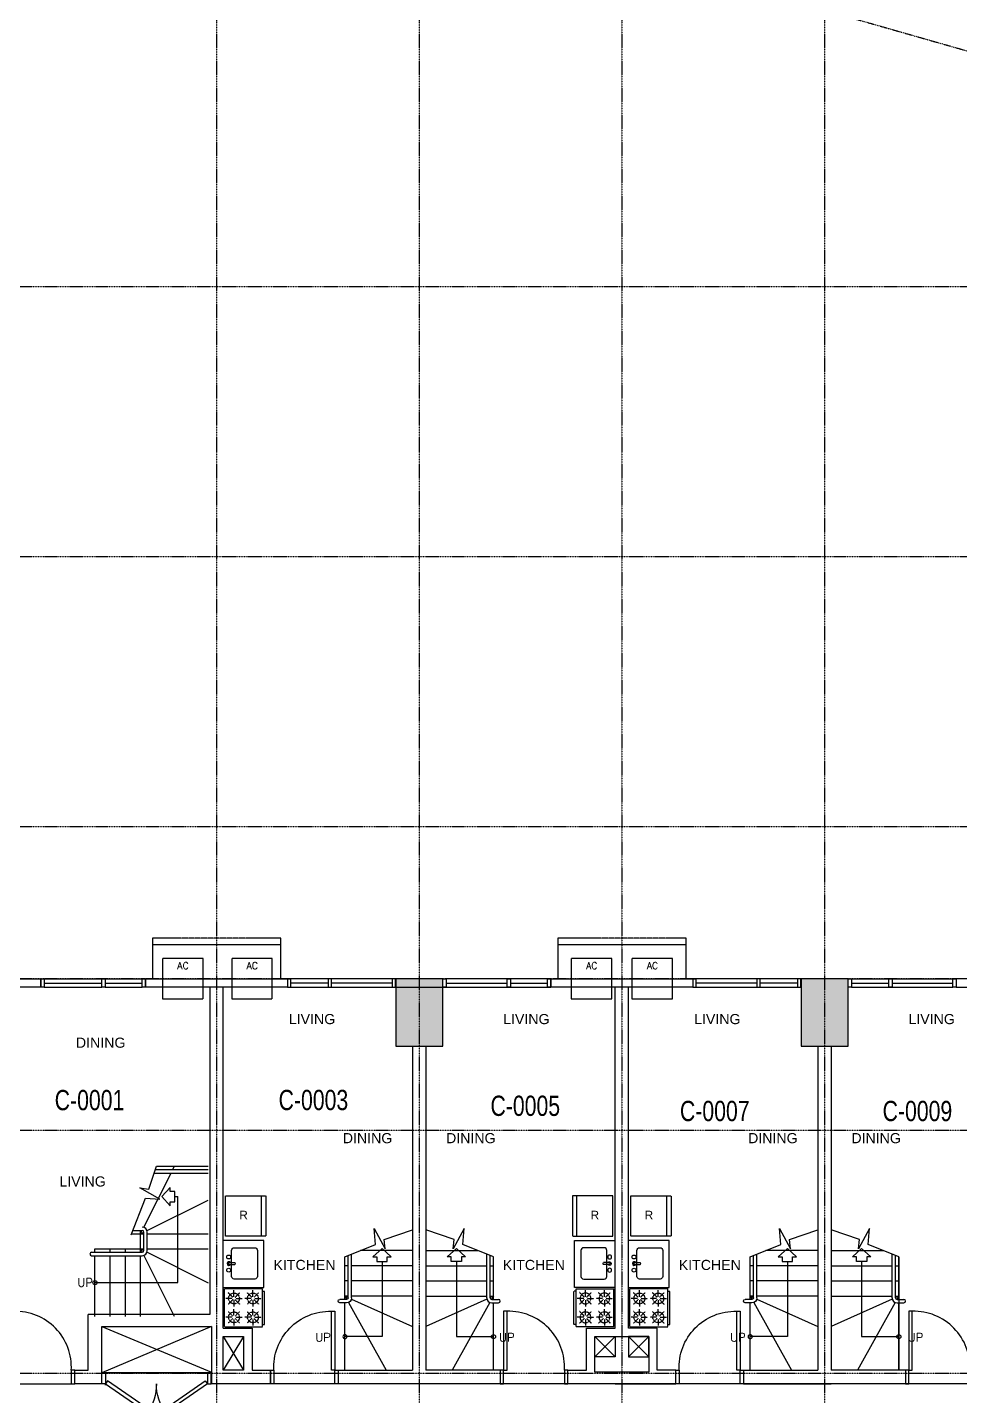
# Model space of a CAD drawing. Header units: inches. Extents: x -189245 to 740841, y -215444 to 469401.
# Drawn here: x 314264 to 328064, y -115406 to -95136 of the extents above; entities that cross this region are included whole.
import ezdxf

# ---------------------------------------------------------------- set-up
doc = ezdxf.new("R2010")
doc.units = ezdxf.units.IN
doc.header["$LTSCALE"] = 10
doc.header["$MEASUREMENT"] = 0
for name, pattern in [('GRID NORMAL$0$GRID BASEMENT$0$GRID GROUND$0$GRID$0$$0$PHANTOM', [2.5, 1.25, -0.25, 0.25, -0.25, 0.25, -0.25]), ('HIDDEN', [0.375, 0.25, -0.125]), ('HIDDEN2', [0.1875, 0.125, -0.0625])]:
    doc.linetypes.add(name, pattern=pattern)
for name, color, linetype in [('1', 1, 'Continuous'), ('2', 2, 'Continuous'), ('3', 252, 'Continuous'), ('A-CMU WALL', 4, 'Continuous'), ('A-DOOR', 1, 'Continuous'), ('A-EQUIPMENT', 2, 'Continuous'), ('A-EQUIPTMENT', 1, 'Continuous'), ('A-FIXTURE', 2, 'Continuous'), ('A-GRID', 8, 'Continuous'), ('A-RAILING', 2, 'Continuous'), ('A-STAIR', 1, 'Continuous'), ('A-TEXT', 3, 'Continuous'), ('A-UNIT NUMBER', 2, 'Continuous'), ('A-WINDOW', 2, 'Continuous'), ('BEAM-BODY PLANS', 150, 'HIDDEN2'), ('COLUMN', 6, 'Continuous'), ('HATCH TSG', 9, 'Continuous'), ('TEXT', 3, 'Continuous'), ('TSG- DIM_PIPE CHASE', 1, 'Continuous'), ('TSG- plaster', 4, 'Continuous'), ('TSG- PRE CAST', 4, 'Continuous'), ('TSG-DIM_WINDWS', 1, 'Continuous')]:
    doc.layers.add(name, color=color, linetype=linetype)
doc.styles.add('ARIAL', font='ARIAL.TTF', dxfattribs={"width": 0.75})
doc.styles.add('PRSP_Simplex', font='simplex.shx')

# ---------------------------------------------------------------- blocks, each defined once
blk = doc.blocks.new('x')
at = {"layer": 'A-STAIR', "linetype": 'ByBlock'}
for p, q in [((-300, 300), (0, 0)), ((0, 300), (-300, 0))]:
    blk.add_line(p, q, dxfattribs=at)
blk.add_lwpolyline([(-300, 300), (0, 300), (0, 0), (-300, 0)], close=True, dxfattribs=at)
blk = doc.blocks.new('grid')
at = {"layer": 'A-GRID', "linetype": 'GRID NORMAL$0$GRID BASEMENT$0$GRID GROUND$0$GRID$0$$0$PHANTOM'}
for p, q in [((-74858.8, -228688.5), (-74858.8, -289256.3)), ((-71858.8, -228688.5), (-71858.8, -289256.3)), ((-68858.8, -228688.5), (-68858.8, -289256.3)), ((-65858.8, -228688.5), (-65858.8, -289256.3)), ((-33688.1, -244786.6), (-100703.6, -244786.6)), ((-33688.1, -248786.6), (-100703.6, -248786.6)), ((-33688.1, -252786.6), (-100703.5, -252786.6)), ((-33688.1, -255036.6), (-100703.5, -255036.6)), ((-33688.1, -257286.6), (-100703.5, -257286.6)), ((-33688.1, -260886.6), (-100703.6, -260886.6))]:
    blk.add_line(p, q, dxfattribs=at)
blk = doc.blocks.new('door900')
at = {"layer": '2'}
for points in [[(50, 175), (100, 175), (100, 1050), (50, 1050)], [(50, 175), (0, 175), (0, -25), (50, -25)], [(1000, 175), (950, 175), (950, -25), (1000, -25)]]:
    blk.add_lwpolyline(points, close=True, dxfattribs=at)
at = {"layer": 'A-DOOR'}
blk.add_arc((121, 220), 831, 356.918, 91.4213, dxfattribs=at)
blk = doc.blocks.new('telephone door')
at = {"layer": 'A-DOOR', "color": 2}
for p, q in [((50, -15), (0, -15)), ((50, -15), (0, -15)), ((0, -165), (50, -165)), ((0, -165), (50, -165)), ((50, -165), (50, -15)), ((50, -165), (50, -15)), ((1425, -15), (1475, -15)), ((1425, -165), (1425, -15)), ((1425, -15), (1475, -15)), ((1475, -165), (1425, -165)), ((1475, -165), (1425, -165)), ((1475, -15), (1475, -165))]:
    blk.add_line(p, q, dxfattribs=at)
at = {"layer": 'A-DOOR'}
for p, q in [((1425, -165), (1425, -15)), ((1475, -15), (1475, -165))]:
    blk.add_line(p, q, dxfattribs=at)
at = {"layer": 'A-DOOR', "color": 2}
for points in [[(615, 377), (643, 336), (79, -56), (50, -15)], [(860, 377), (832, 336), (1396, -56), (1425, -15)]]:
    blk.add_lwpolyline(points, close=True, dxfattribs=at)
at = {"layer": 'A-DOOR'}
for centre, start, end in [((50, -15), 0, 34.8007), ((1425, -15), 145.1993, 180)]:
    blk.add_arc(centre, 688, start, end, dxfattribs=at)
blk = doc.blocks.new('A$C43B13249')
at = {"layer": 'A-RAILING', "color": 2}
for p, q in [((900, 1075), (900, 1723)), ((950, 1075), (950, 1703)), ((975, 1050), (1075, 1050)), ((975, 1000), (1075, 1000))]:
    blk.add_line(p, q, dxfattribs=at)
for centre, radius, start, end in [((975, 1075), 75, 180, 270), ((975, 1075), 25, 180, 270), ((1075, 1025), 25, 270, 90)]:
    blk.add_arc(centre, radius, start, end, dxfattribs=at)
at = {"layer": 'A-STAIR'}
for p, q in [((0, 1775), (768, 1775)), ((1000, 1050), (1000, 1683)), ((0, 1550), (900, 1550)), ((950, 1550), (1000, 1550)), ((0, 1325), (900, 1325)), ((950, 1325), (1000, 1325)), ((0, 1100), (900, 1100)), ((902, 1056), (0, 650)), ((1000, 1100), (950, 1078)), ((950, 1100), (1000, 1100)), ((1000, 1100), (972, 1050)), ((947, 1005), (389, 0)), ((1000, 0), (1000, 1000))]:
    blk.add_line(p, q, dxfattribs=at)
at = {"layer": 'A-STAIR', "color": 2}
blk.add_lwpolyline([(1000, 1683), (545, 1864), (565, 2102), (403, 1802), (420, 1936), (0, 2079)], dxfattribs=at)
blk.add_lwpolyline([(313, 1679), (450, 1803), (586, 1679), (528, 1679), (528, 1610), (372, 1610), (372, 1679)], close=True, dxfattribs=at)
at = {"layer": 'A-STAIR'}
blk.add_lwpolyline([(450, 1610), (450, 500), (1000, 500)], dxfattribs=at)
at = {"layer": 'A-STAIR', "color": 2}
blk.add_circle((1000, 500), 30, dxfattribs=at)
blk = doc.blocks.new('REF')
at = {"color": 1, "linetype": 'HIDDEN2'}
blk.add_line((-300, 535), (300, 535), dxfattribs=at)
blk.add_lwpolyline([(-300, 0), (300, 0), (300, 600), (-300, 600)], close=True, dxfattribs=at)
blk = doc.blocks.new('RANGE2')
at = {"layer": 'A-FIXTURE', "color": 1, "linetype": 'HIDDEN2'}
for p, q in [((-280, 0), (280, 0)), ((-280, 0), (-280, -560)), ((280, -560), (280, 0)), ((-166, -140), (-262, -140)), ((-158, -122), (-227, -53)), ((-158, -158), (-227, -227)), ((-140, -114), (-140, -18)), ((-140, -166), (-140, -262)), ((-122, -122), (-53, -53)), ((-122, -158), (-53, -227)), ((-114, -140), (-18, -140)), ((114, -140), (18, -140)), ((122, -122), (53, -53)), ((122, -158), (53, -227)), ((140, -114), (140, -18)), ((140, -166), (140, -262)), ((158, -122), (227, -53)), ((158, -158), (227, -227)), ((166, -140), (262, -140)), ((-158, -402), (-227, -333)), ((-140, -394), (-140, -298)), ((-122, -402), (-53, -333)), ((122, -402), (53, -333)), ((140, -394), (140, -298)), ((158, -402), (227, -333)), ((-280, -560), (280, -560)), ((-166, -420), (-262, -420)), ((-246, -560), (-246, -590)), ((-246, -590), (246, -590)), ((-158, -438), (-227, -507)), ((-140, -446), (-140, -542)), ((-122, -438), (-53, -507)), ((-114, -420), (-18, -420)), ((114, -420), (18, -420)), ((122, -438), (53, -507)), ((140, -446), (140, -542)), ((158, -438), (227, -507)), ((166, -420), (262, -420)), ((246, -560), (246, -590))]:
    blk.add_line(p, q, dxfattribs=at)
for centre in [(-140, -140), (140, -140), (-140, -420), (140, -420)]:
    blk.add_circle(centre, 80, dxfattribs=at)
blk = doc.blocks.new('SINK3')
at = {"layer": 'A-FIXTURE', "color": 2, "linetype": 'Continuous'}
for p, q in [((421, 17), (335, 17)), ((421, -12), (335, -12))]:
    blk.add_line(p, q, dxfattribs=at)
blk.add_lwpolyline([(40, 232), (342, 232, -0.414214), (382, 192), (382, -192, -0.414214), (342, -232), (40, -232, -0.414214), (0, -192), (0, 192, -0.414214)], format="xyb", close=True, dxfattribs=at)
at = {"layer": 'A-FIXTURE', "color": 2, "linetype": 'ByBlock'}
for centre in [(425, 100), (425, -95)]:
    blk.add_circle(centre, 28.8, dxfattribs=at)
at = {"layer": 'A-FIXTURE', "color": 2, "linetype": 'Continuous'}
for centre, radius, start, end in [((342, 3), 15.7, 115.7914, 244.2086), ((421, 3), 27.3, 211.2757, 148.7243), ((414, 3), 15.7, 295.7914, 64.2086)]:
    blk.add_arc(centre, radius, start, end, dxfattribs=at)
blk = doc.blocks.new('A$C5637576F')
at = {"layer": 'A-FIXTURE'}
blk.add_lwpolyline([(0, 600), (600, 600), (600, 1300), (0, 1300)], dxfattribs=at)
at = {"layer": 'A-FIXTURE', "extrusion": (-1.97215e-31, -2.87222e-43, -1), "zscale": -1, "rotation": 90}
blk.add_blockref('REF', (-31, 1661), dxfattribs=at)
at = {"layer": 'A-FIXTURE', "extrusion": (6.16298e-32, -1.81217e-47, -1), "xscale": -1, "zscale": -0.9999999999999999, "rotation": 180}
blk.add_blockref('SINK3', (-505, 959), dxfattribs=at)
at = {"layer": 'A-FIXTURE', "linetype": 'HIDDEN2', "extrusion": (1.97215e-31, -8.75812e-47, -1), "xscale": -1, "zscale": -1, "rotation": 270}
blk.add_blockref('RANGE2', (-19, 300), dxfattribs=at)
at = {"layer": 'A-TEXT', "insert": (363, 1739), "char_height": 125, "width": 5794.76, "attachment_point": 3}
blk.add_mtext('{\\fArial|b0|i0|c0|p34;R}', dxfattribs=at)

msp = doc.modelspace()

# ---------------------------------------------------------------- hatches: boundary and pattern name
at = {"layer": 'COLUMN', "linetype": 'Continuous'}
for points in [[(319716.38381, -110230.85693), (320416.38381, -110230.85693), (320416.38381, -109230.85693), (319716.38381, -109230.85693)], [(325716.38381, -110230.85693), (326416.38381, -110230.85693), (326416.38381, -109230.85693), (325716.38381, -109230.85693)]]:
    msp.add_hatch(color=254, dxfattribs=at).paths.add_polyline_path(points)

# ---------------------------------------------------------------- linework, layer by layer
at = {"layer": '1', "linetype": 'ByBlock'}
msp.add_lwpolyline([(315799.55517, -113022.94656), (316010.80088, -112479.29701), (316226.16968, -112492.97937), (315928.54789, -112327.64682), (316061.89625, -112346.54081), (316174.73535, -112007.90887)], dxfattribs=at)
at = {"layer": '3', "color": 251, "linetype": 'GRID NORMAL$0$GRID BASEMENT$0$GRID GROUND$0$GRID$0$$0$PHANTOM', "flags": 128}
msp.add_lwpolyline([(352371.55939, -102410.09833), (351907.57657, -111087.70283), (352289.23542, -123191.68716), (353264.45, -131262.98547), (298600.66526, -144611.52615), (297343.53117, -137766.00105), (296388.45816, -130468.23184), (295808.09231, -123131.14962), (295604.50917, -115793.97346), (295780.69383, -108466.09117), (296335.27965, -101137.04385), (297262.93139, -93855.89956), (298496.71244, -87006.12698), (352390.51377, -102402.90191)], dxfattribs=at)
at = {"layer": 'A-CMU WALL', "color": 1}
for p, q in [((315364.19965, -114380.85693), (316989.19965, -115060.37124)), ((316989.19965, -114380.85693), (315364.22685, -115069.02088))]:
    msp.add_line(p, q, dxfattribs=at)
at = {"layer": 'A-DOOR', "color": 2}
for p, q in [((314964.19965, -115030.85693), (314914.19965, -115030.85693)), ((314914.19965, -115030.85693), (314914.19965, -115230.85693)), ((314964.19965, -115230.85693), (314964.19965, -115030.85693)), ((314914.19965, -115230.85693), (314964.19965, -115230.85693))]:
    msp.add_line(p, q, dxfattribs=at)
at = {"layer": 'A-DOOR'}
for p, q in [((314014.19965, -115230.85693), (314914.19965, -115230.85693)), ((315414.19965, -115230.85693), (315414.41954, -115249.40309))]:
    msp.add_line(p, q, dxfattribs=at)
at = {"layer": 'A-DOOR', "color": 250}
msp.add_line((315414.19965, -115230.85693), (315360.19965, -115230.85693), dxfattribs=at)
at = {"layer": 'A-DOOR', "color": 1}
msp.add_arc((314084.80208, -114986.20029), 830.59891, 356.918041447, 91.421327575, dxfattribs=at)
at = {"layer": 'A-EQUIPMENT', "ltscale": 100}
for points in [[(318014.22686, -109229.92356), (318014.22686, -108729.92356), (316114.22686, -108729.92356), (316114.22686, -109229.92356)], [(324014.22686, -109229.92356), (324014.22686, -108729.92356), (322114.22686, -108729.92356), (322114.22686, -109229.92356)]]:
    msp.add_lwpolyline(points, dxfattribs=at)
at = {"layer": 'A-EQUIPTMENT', "linetype": 'HIDDEN'}
for points in [[(318014.22686, -108729.92356), (318014.22686, -108629.92356), (316114.22686, -108629.92356), (316114.22686, -108729.92356)], [(324014.22686, -108729.92356), (324014.22686, -108629.92356), (322114.22686, -108629.92356), (322114.22686, -108729.92356)]]:
    msp.add_lwpolyline(points, dxfattribs=at)
at = {"layer": 'A-EQUIPTMENT', "color": 1, "linetype": 'HIDDEN2'}
for points in [[(316864.22686, -108929.92356), (316264.22686, -108929.92356), (316264.22686, -109529.92356), (316864.22686, -109529.92356)], [(317889.22686, -108929.92356), (317289.22686, -108929.92356), (317289.22686, -109529.92356), (317889.22686, -109529.92356)], [(322914.22686, -108929.92356), (322314.22686, -108929.92356), (322314.22686, -109529.92356), (322914.22686, -109529.92356)], [(323814.22686, -108929.92356), (323214.22686, -108929.92356), (323214.22686, -109529.92356), (323814.22686, -109529.92356)]]:
    msp.add_lwpolyline(points, close=True, dxfattribs=at)
at = {"layer": 'A-FIXTURE'}
for points in [[(317164.11846, -113805.85698), (317764.11846, -113805.85698), (317764.11846, -113105.85698), (317164.11846, -113105.85698)], [(322964.33525, -113805.85698), (322364.33525, -113805.85698), (322364.33525, -113105.85698), (322964.33525, -113105.85698)]]:
    msp.add_lwpolyline(points, dxfattribs=at)
at = {"layer": 'A-RAILING'}
for p, q in [((316158.07433, -112057.90887), (316939.20775, -112057.90887)), ((316141.4133, -112107.90887), (316939.20775, -112107.90887)), ((315824.82684, -112957.90887), (315964.21456, -112957.90887)), ((315989.21456, -113257.90887), (315989.21456, -112982.90887)), ((316039.21456, -113257.90887), (316039.21456, -112982.90887)), ((315214.21456, -113282.90887), (315964.21456, -113282.90887)), ((315214.21456, -113332.90887), (315964.21456, -113332.90887))]:
    msp.add_line(p, q, dxfattribs=at)
for centre, radius, start, end in [((315964.21456, -112982.90887), 75, 0, 90), ((315964.21456, -112982.90887), 25, 0, 90), ((315214.21456, -113307.90887), 25, 90, 270), ((315964.21456, -113257.90887), 75, 270, 0), ((315964.21456, -113257.90887), 25, 270, 0)]:
    msp.add_arc(centre, radius, start, end, dxfattribs=at)
at = {"layer": 'A-STAIR'}
for p, q in [((316174.73535, -112007.90887), (316939.20775, -112007.90887)), ((316416.90172, -112057.90887), (316439.21456, -112013.53421)), ((315987.61486, -112911.65281), (316391.76029, -112107.90887)), ((316445.05727, -112457.90887), (316489.21456, -112457.90887)), ((316035.54706, -112959.74262), (316939.21456, -112507.90887)), ((315805.39836, -113007.90887), (315989.21456, -113007.90887)), ((315939.21456, -113282.90887), (315939.21456, -112957.90887)), ((315939.21456, -113007.90887), (315964.35579, -112957.90927)), ((315939.21456, -113007.90887), (315989.21456, -112982.90887)), ((316039.21456, -113007.90887), (316939.21456, -113007.90887)), ((315264.21456, -113232.90887), (315989.21456, -113232.90887)), ((315264.21456, -113232.90887), (315989.21456, -113232.90887)), ((315264.21456, -113282.90887), (315264.21456, -113232.90887)), ((315489.21456, -113282.90887), (315489.21456, -113232.90887)), ((315714.21456, -113282.90887), (315714.21456, -113232.90887)), ((315939.21456, -113232.90887), (315989.21456, -113257.90887)), ((315939.21456, -113232.90887), (315964.35579, -113282.90847)), ((316035.54706, -113281.07511), (316939.21456, -113732.90887)), ((316039.21456, -113232.90887), (316939.21456, -113232.90887)), ((315264.21456, -114232.90887), (315264.21456, -113332.90887)), ((315489.21456, -114232.90887), (315489.21456, -113332.90887)), ((315714.21456, -114232.90887), (315714.21456, -113332.90887)), ((315939.21456, -114232.90887), (315939.21456, -113332.90887)), ((315987.61486, -113329.16493), (316439.21456, -114227.28352))]:
    msp.add_line(p, q, dxfattribs=at)
msp.add_lwpolyline([(315264.21456, -113729.21916), (316489.21456, -113729.21916), (316489.21456, -112457.90887)], dxfattribs=at)
at = {"layer": 'A-STAIR', "color": 2}
msp.add_lwpolyline([(316376.23715, -112321.40887), (316251.93241, -112457.90887), (316376.23715, -112594.40887), (316376.23715, -112535.90887), (316445.05727, -112535.90887), (316445.05727, -112379.90887), (316376.23715, -112379.90887)], close=True, dxfattribs=at)
msp.add_circle((315264.21456, -113732.90887), 30, dxfattribs=at)
at = {"layer": 'A-WINDOW'}
for p, q in [((314463.9111, -109230.85698), (314513.9111, -109230.85698)), ((315363.9111, -109230.85698), (315413.9111, -109230.85698)), ((316014.22385, -109230.86652), (315964.22385, -109230.86652)), ((318114.23584, -109230.85698), (318164.23584, -109230.85698)), ((318764.23584, -109230.85698), (318714.23584, -109230.85698)), ((319714.19965, -109230.85698), (319664.19965, -109230.85698)), ((320414.19965, -109230.85698), (320464.19965, -109230.85698)), ((321414.19965, -109230.85698), (321364.19965, -109230.85698)), ((322014.12149, -109230.85698), (321964.12149, -109230.85698)), ((324114.27782, -109230.85698), (324164.27782, -109230.85698)), ((325114.19965, -109230.85698), (325064.19965, -109230.85698)), ((325714.19965, -109230.85698), (325664.19965, -109230.85698)), ((326414.19965, -109230.85698), (326464.19965, -109230.85698)), ((327014.19965, -109230.85698), (327064.19965, -109230.85698)), ((328014.47962, -109230.85698), (327964.47962, -109230.85698)), ((314513.9111, -109293.35698), (315363.9111, -109293.35698)), ((315413.9111, -109293.35698), (315964.22385, -109293.36652)), ((318714.23584, -109293.35698), (318164.23584, -109293.35698)), ((319664.19965, -109293.35698), (318764.23584, -109293.35698)), ((320464.27781, -109293.31972), (321364.2778, -109293.22657)), ((321414.2778, -109293.22191), (321964.19964, -109293.17068)), ((325064.19967, -109293.22191), (324164.19967, -109293.17068)), ((325664.1215, -109293.31972), (325114.19967, -109293.22657)), ((326464.27781, -109293.31972), (327014.19964, -109293.22657)), ((327064.19964, -109293.22191), (327964.55777, -109293.17068))]:
    msp.add_line(p, q, dxfattribs=at)
at = {"layer": 'A-WINDOW', "color": 1}
for p, q in [((314513.9111, -109230.85698), (315964.22385, -109230.86652)), ((319664.19965, -109230.85698), (318164.23584, -109230.85698)), ((321964.12149, -109230.85698), (320464.19965, -109230.85698)), ((325664.19965, -109230.85698), (324164.27782, -109230.85698)), ((326464.19965, -109230.85698), (327964.47962, -109230.85698)), ((314513.9111, -109355.85698), (315363.9111, -109355.85698)), ((315413.9111, -109355.85698), (315964.22385, -109355.86652)), ((318164.23582, -109355.85698), (322014.20544, -109355.47973)), ((324164.19383, -109355.67068), (325664.15184, -109355.81972)), ((326464.24746, -109355.81972), (327964.56361, -109355.86158))]:
    msp.add_line(p, q, dxfattribs=at)
at = {"layer": 'A-WINDOW', "linetype": 'ByBlock', "ltscale": 100}
for points in [[(314463.9111, -109230.85698), (314513.9111, -109230.85698), (314513.9111, -109355.85698), (314463.9111, -109355.85698)], [(315363.9111, -109230.85698), (315413.9111, -109230.85698), (315413.9111, -109355.85698), (315363.9111, -109355.85698)], [(315964.22385, -109230.86652), (316014.22385, -109230.86652), (316014.22385, -109355.86652), (315964.22385, -109355.86652)], [(318164.23582, -109230.85698), (318114.23582, -109230.85698), (318114.23582, -109355.85698), (318164.23582, -109355.85698)], [(318764.23582, -109230.85698), (318714.23582, -109230.85698), (318714.23582, -109355.85698), (318764.23582, -109355.85698)], [(319714.23582, -109230.85698), (319664.23582, -109230.85698), (319664.23582, -109355.85698), (319714.23582, -109355.85698)], [(320414.22418, -109230.86164), (320464.22418, -109230.85698), (320464.23582, -109355.85698), (320414.23582, -109355.86164)], [(321364.272, -109230.86164), (321414.272, -109230.85698), (321414.28364, -109355.85698), (321364.28364, -109355.86164)], [(321964.19383, -109230.86164), (322014.19383, -109230.85698), (322014.20547, -109355.85698), (321964.20547, -109355.86164)], [(324164.20547, -109230.67068), (324114.20547, -109230.66603), (324114.19383, -109355.66603), (324164.19383, -109355.67068)], [(325114.20548, -109230.72657), (325064.20548, -109230.72191), (325064.19383, -109355.72191), (325114.19383, -109355.72657)], [(325714.16348, -109230.82438), (325664.16348, -109230.81972), (325664.15184, -109355.81972), (325714.15184, -109355.82438)], [(326414.23582, -109230.82438), (326464.23582, -109230.81972), (326464.24746, -109355.81972), (326414.24746, -109355.82438)], [(327014.19383, -109230.72657), (327064.19383, -109230.72191), (327064.20547, -109355.72191), (327014.20547, -109355.72657)], [(327964.55197, -109230.86158), (328014.55197, -109230.85692), (328014.56361, -109355.85692), (327964.56361, -109355.86158)]]:
    msp.add_lwpolyline(points, close=True, dxfattribs=at)
at = {"layer": 'BEAM-BODY PLANS', "color": 1}
msp.add_line((327164.22685, -113347.82029), (327164.22685, -115030.85698), dxfattribs=at)
at = {"layer": 'COLUMN', "linetype": 'Continuous'}
for points in [[(319716.38381, -110230.85693), (320416.38381, -110230.85693), (320416.38381, -109230.85693), (319716.38381, -109230.85693)], [(325716.38381, -110230.85693), (326416.38381, -110230.85693), (326416.38381, -109230.85693), (325716.38381, -109230.85693)]]:
    msp.add_lwpolyline(points, close=True, dxfattribs=at)
at = {"layer": 'TSG- DIM_PIPE CHASE', "color": 1}
for p, q in [((317164.19965, -114530.85693), (317464.19965, -115030.85693)), ((317464.19965, -114530.85693), (317164.19965, -115030.85693))]:
    msp.add_line(p, q, dxfattribs=at)
at = {"layer": 'TSG- plaster', "ltscale": 500}
for p, q in [((319964.19965, -110230.85693), (319964.19965, -112280.85693)), ((320164.19965, -110230.85693), (320164.19965, -115030.85693)), ((325964.19965, -110230.85693), (325964.19965, -112280.85693)), ((326164.19965, -110230.85693), (326164.19965, -115030.85693)), ((319964.19965, -112280.85693), (319964.19965, -115030.85693)), ((325964.19965, -112280.85693), (325964.19965, -115030.85693)), ((315164.19965, -115030.85693), (315164.19965, -114205.85693)), ((314964.19965, -115030.85693), (315164.19965, -115030.85693)), ((318864.19965, -115030.85693), (319964.19965, -115030.85693)), ((321264.19965, -115030.85693), (320164.19965, -115030.85693)), ((324864.19965, -115030.85693), (325964.19965, -115030.85693)), ((327264.19965, -115030.85693), (326164.19965, -115030.85693)), ((315360.19965, -115230.85693), (314964.19965, -115230.85693)), ((321264.19965, -115230.85693), (318864.19965, -115230.85693)), ((324864.19965, -115230.85693), (326164.19965, -115230.85693)), ((327264.19965, -115230.85693), (325964.19965, -115230.85693))]:
    msp.add_line(p, q, dxfattribs=at)
at = {"layer": 'TSG- plaster', "color": 4}
for p, q in [((317164.19965, -114405.85693), (317589.19965, -114405.85693)), ((317589.19965, -114405.85693), (317589.19965, -115030.85693)), ((317164.19965, -114530.85693), (317464.19965, -114530.85693)), ((317464.19965, -114530.85693), (317464.19965, -115030.85693)), ((318864.19965, -115030.85693), (318864.19965, -115230.85693))]:
    msp.add_line(p, q, dxfattribs=at)
at = {"layer": 'TSG- plaster'}
for p, q in [((317589.19965, -115030.85693), (317864.19965, -115030.85693)), ((317864.19965, -115030.85693), (317864.19965, -115230.85693)), ((317864.19965, -115230.85693), (316989.19965, -115230.85693))]:
    msp.add_line(p, q, dxfattribs=at)
at = {"layer": 'TSG- plaster', "ltscale": 500}
for points in [[(316964.19965, -109355.85693), (316964.19965, -114205.85693), (315164.19965, -114205.85693)], [(317164.19965, -114405.85693), (317164.19965, -109355.85693)], [(323164.19965, -115230.85693), (322264.19965, -115230.85693), (322264.19965, -115030.85693), (322539.19965, -115030.85693), (322539.19965, -114405.85693), (322964.19965, -114405.85693), (322964.19965, -109355.85693)], [(322964.19965, -115230.85693), (323864.19965, -115230.85693), (323864.19965, -115030.85693), (323589.19965, -115030.85693), (323589.19965, -114405.85693), (323164.19965, -114405.85693), (323164.19965, -109355.85693)], [(315418.19965, -115230.85693), (315364.19965, -115230.85693), (315364.19965, -114380.85693), (316989.19965, -114380.85693), (316989.19965, -115230.85693), (316989.19965, -115230.85693)]]:
    msp.add_lwpolyline(points, dxfattribs=at)
at = {"layer": 'TSG- plaster', "color": 4}
for points in [[(317164.19965, -114530.85693), (317464.19965, -114530.85693), (317464.19965, -115030.85693), (317164.19965, -115030.85693)], [(322664.19965, -114530.85693), (323464.19965, -114530.85693), (323464.19965, -115055.85693), (322664.19965, -115055.85693)]]:
    msp.add_lwpolyline(points, close=True, dxfattribs=at)
at = {"layer": 'TSG- plaster', "color": 1, "ltscale": 500}
msp.add_lwpolyline([(316989.19965, -115069.02088), (315364.19965, -115069.02088)], dxfattribs=at)
at = {"layer": 'TSG- PRE CAST', "linetype": 'ByBlock', "ltscale": 100}
for points in [[(314463.9111, -109355.85698), (313139.19965, -109355.85698), (313139.19965, -109230.85698), (314463.9111, -109230.85698)], [(316014.22385, -109230.86652), (318114.23582, -109230.85698), (318114.23582, -109355.85698), (316014.22385, -109355.86653)], [(322014.19383, -109230.85698), (324114.19383, -109230.85698), (324114.19383, -109355.66603), (322014.19383, -109355.66603)], [(330114.56361, -109230.85698), (328014.55197, -109230.85692), (328014.56361, -109355.85692), (330114.55197, -109355.85698)]]:
    msp.add_lwpolyline(points, close=True, dxfattribs=at)
at = {"layer": 'TSG-DIM_WINDWS'}
msp.add_line((336814.19971, -115230.85675), (317666.46438, -115230.85675), dxfattribs=at)

# ---------------------------------------------------------------- block references
at = {"layer": 'A-DOOR', "xscale": -1}
for p in [(318864.19965, -115205.85693), (324864.19965, -115205.85693)]:
    msp.add_blockref('door900', p, dxfattribs=at)
at = {"layer": 'A-DOOR'}
for p in [(321264.19965, -115205.85693), (327264.19965, -115205.85693)]:
    msp.add_blockref('door900', p, dxfattribs=at)
at = {"layer": 'A-FIXTURE', "xscale": -1, "rotation": 270}
msp.add_blockref('REF', (317195.61846, -112745.35698), dxfattribs=at)
at = {"layer": 'A-FIXTURE', "rotation": 90}
msp.add_blockref('REF', (322932.83525, -112745.35698), dxfattribs=at)
at = {"layer": 'A-FIXTURE', "extrusion": (6.16298e-32, -7.36223e-45, -1), "xscale": -1, "zscale": -0.9999999999999999, "rotation": 180}
msp.add_blockref('SINK3', (-317668.99568, -113446.85698), dxfattribs=at)
at = {"layer": 'A-FIXTURE', "extrusion": (-6.16298e-32, -7.36223e-45, -1), "zscale": -0.9999999999999999, "rotation": 180}
msp.add_blockref('SINK3', (-322459.45803, -113446.85698), dxfattribs=at)
at = {"layer": 'A-FIXTURE', "linetype": 'HIDDEN2', "extrusion": (1.97215e-31, -2.36106e-44, -1), "xscale": -1, "zscale": -1, "rotation": 270}
msp.add_blockref('RANGE2', (-317182.65693, -114105.85698), dxfattribs=at)
at = {"layer": 'A-FIXTURE', "linetype": 'HIDDEN2', "extrusion": (-1.97215e-31, -2.36106e-44, -1), "zscale": -1, "rotation": 90}
msp.add_blockref('RANGE2', (-322945.79678, -114105.85698), dxfattribs=at)
at = {"layer": 'A-STAIR'}
msp.add_blockref('x', (322964.19965, -114830.85693), dxfattribs=at)
at = {"layer": 'A-STAIR', "xscale": -1}
msp.add_blockref('x', (323164.25406, -114830.85693), dxfattribs=at)
at = {"layer": 'A-WINDOW', "color": 1, "xscale": -1.098775335017308, "yscale": 1.098775335031405, "zscale": 1.098775335031715, "rotation": 180}
msp.add_blockref('telephone door', (315364.19965, -115247.33856), dxfattribs=at)
at = {"layer": 'HATCH TSG'}
msp.add_blockref('grid', (391923.03117, 145806.69125), dxfattribs=at)
at = {"layer": 'TSG-DIM_WINDWS'}
for name, p in [('A$C5637576F', (323164.69673, -114405.85698)), ('A$C43B13249', (320164.26302, -115030.85698)), ('A$C43B13249', (326164.26302, -115030.85698))]:
    msp.add_blockref(name, p, dxfattribs=at)
at = {"layer": 'TSG-DIM_WINDWS', "xscale": -1}
for p in [(319964.19069, -115030.85698), (325964.19069, -115030.85698)]:
    msp.add_blockref('A$C43B13249', p, dxfattribs=at)

# ---------------------------------------------------------------- texts
at = {"layer": 'A-TEXT', "style": 'PRSP_Simplex'}
for p in [(315003.54246, -113792.30732), (318525.25433, -114605.08219), (321246.68901, -114605.08219), (324667.47898, -114605.08219), (327297.37323, -114605.08219)]:
    msp.add_text('UP', height=125, dxfattribs=at).set_placement(p)
at = {"layer": 'A-TEXT', "width": 5794.7602848}
for s, insert, char_height, attachment_point in [('{\\Fromans|c0;AC}', (316484.47157, -108985.87908), 100, 1), ('{\\Fromans|c0;AC}', (317509.47157, -108985.87908), 100, 1), ('{\\Fromans|c0;AC}', (322534.54836, -108985.87908), 100, 1), ('{\\Fromans|c0;AC}', (323434.47157, -108985.87908), 100, 1), ('{\\fArial|b0|i0|c0|p34;R}', (317527.16755, -112667.32237), 125, 3), ('{\\fArial|b0|i0|c0|p34;R}', (322601.28616, -112667.32237), 125, 1)]:
    msp.add_mtext(s, dxfattribs=dict(at, insert=insert, char_height=char_height, attachment_point=attachment_point))
at = {"layer": 'A-UNIT NUMBER', "style": 'ARIAL', "width": 0.75}
for s, p in [('C-0001', (314668.42061, -111177.78013)), ('C-0003', (317982.78348, -111176.06652)), ('C-0005', (321119.24448, -111261.81263)), ('C-0007', (323924.30807, -111339.17736)), ('C-0009', (326924.30807, -111339.17736))]:
    msp.add_text(s, height=300, dxfattribs=at).set_placement(p)
at = {"layer": 'TEXT', "char_height": 150, "width": 1290}
for s, insert, attachment_point in [('{\\fArial|b0|i0|c0|p34;LIVING}', (318821.21017, -109904.77656), 9), ('{\\fArial|b0|i0|c0|p34;LIVING}', (321307.24354, -109904.77656), 7), ('{\\fArial|b0|i0|c0|p34;LIVING}', (324821.21017, -109904.77656), 9), ('{\\fArial|b0|i0|c0|p34;LIVING}', (327307.24354, -109904.77656), 7), ('{\\fArial|b0|i0|c0|p34;DINING}', (314982.37478, -110254.2556), 7), ('{\\fArial|b0|i0|c0|p34;DINING}', (319666.66988, -111668.60902), 9), ('{\\fArial|b0|i0|c0|p34;DINING}', (320461.78383, -111668.60902), 7), ('{\\fArial|b0|i0|c0|p34;DINING}', (325666.66988, -111668.60902), 9), ('{\\fArial|b0|i0|c0|p34;DINING}', (326461.78383, -111668.60902), 7), ('{\\fArial|b0|i0|c0|p34;LIVING}', (314737.65351, -112310.01795), 7), ('{\\fArial|b0|i0|c0|p34;KITCHEN}', (318826.34578, -113546.92015), 9), ('{\\fArial|b0|i0|c0|p34;KITCHEN}', (321302.10793, -113546.92015), 7), ('{\\fArial|b0|i0|c0|p34;KITCHEN}', (324826.34578, -113546.92015), 9)]:
    msp.add_mtext(s, dxfattribs=dict(at, insert=insert, attachment_point=attachment_point))

doc.saveas('drawing.dxf')
